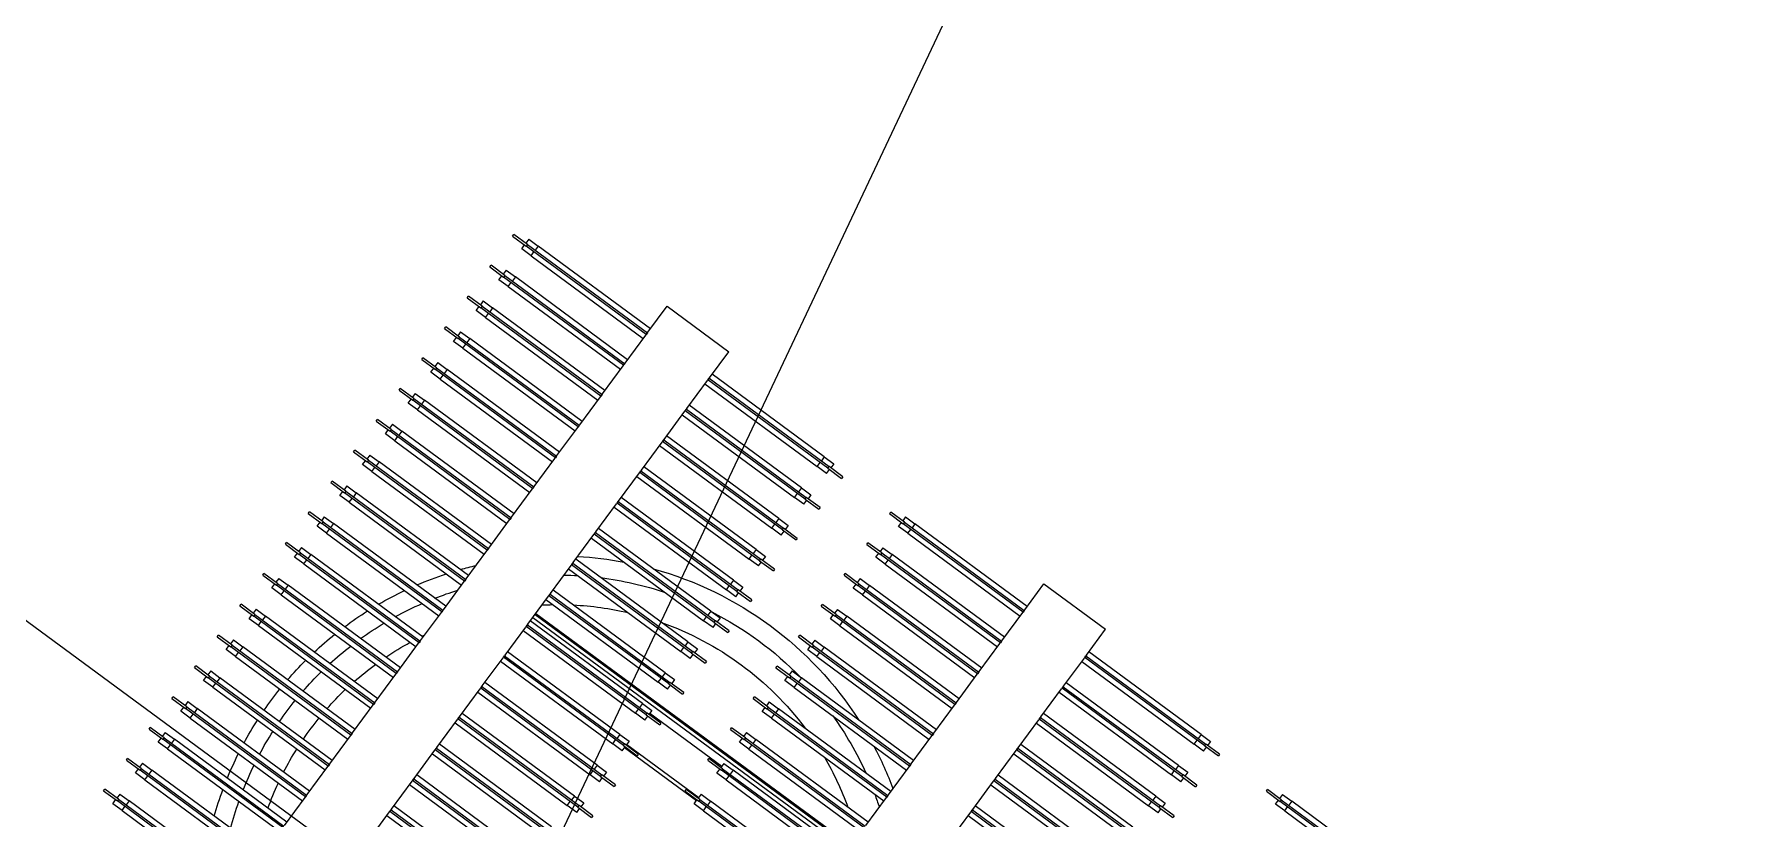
# Model space of a CAD drawing. Header units: metres. Extents: x 432095 to 435012, y 2470938 to 2473256.
# Drawn here: x 433753.643 to 433755.655, y 2471305.266 to 2471306.189 of the extents above; entities that cross this region are included whole.
import ezdxf

# ---------------------------------------------------------------- set-up
doc = ezdxf.new("R2010")
doc.units = ezdxf.units.M
doc.header["$MEASUREMENT"] = 0
doc.linetypes.add('MB D$0$HIDDEN', pattern=[0.375, 0.25, -0.125])
doc.layers.add('cong trinh tram 110kv', color=7, linetype='Continuous', lineweight=5)
doc.layers.add('MB D$0$net dut du kien lam', color=8, linetype='MB D$0$HIDDEN', lineweight=20)

# ---------------------------------------------------------------- blocks, each defined once
blk = doc.blocks.new('MB D$0$MBA 63')
at = {"layer": 'MB D$0$net dut du kien lam', "color": 0, "linetype": 'ByBlock', "ltscale": 3}
blk.add_lwpolyline([(104138.6, 27512.3), (104138.6, 33512.3), (100638.6, 33512.3), (100638.6, 27512.3)], close=True, dxfattribs=at)
blk = doc.blocks.new('MB D$0$mba 1')
at = {"layer": 'cong trinh tram 110kv'}
for p, q in [((-20036.6, 4531.4), (-20050.2, 4531.4)), ((-20050.2, 4531.4), (-20050.2, 4525.6)), ((-20036.6, 4531.4), (-19872.7, 4531.4)), ((-20036.6, 4531.4), (-20036.6, 4525.6)), ((-20067.7, 4525.6), (-20047.7, 4525.6)), ((-20067.7, 4525.6), (-20067.7, 4523.2)), ((-20047.7, 4523.2), (-20067.7, 4523.2)), ((-20050.2, 4517.4), (-20050.2, 4523.2)), ((-20050.2, 4517.4), (-20036.6, 4517.4)), ((-20047.7, 4523.2), (-20047.7, 4525.6)), ((-19872.7, 4525.6), (-20047.7, 4525.6)), ((-20047.7, 4523.2), (-19872.7, 4523.2)), ((-20036.6, 4517.4), (-20036.6, 4523.2)), ((-19872.7, 4517.4), (-20036.6, 4517.4)), ((-20067.7, 4480.6), (-20047.7, 4480.6)), ((-20067.7, 4480.6), (-20067.7, 4478.2)), ((-20047.7, 4478.2), (-20067.7, 4478.2)), ((-20036.6, 4486.4), (-20050.2, 4486.4)), ((-20050.2, 4486.4), (-20050.2, 4480.6)), ((-20050.2, 4472.4), (-20050.2, 4478.2)), ((-20050.2, 4472.4), (-20036.6, 4472.4)), ((-20047.7, 4478.2), (-20047.7, 4480.6)), ((-19872.7, 4480.6), (-20047.7, 4480.6)), ((-20047.7, 4478.2), (-19872.7, 4478.2)), ((-20036.6, 4486.4), (-19872.7, 4486.4)), ((-20036.6, 4486.4), (-20036.6, 4480.6)), ((-20036.6, 4472.4), (-20036.6, 4478.2)), ((-19872.7, 4472.4), (-20036.6, 4472.4)), ((-20067.7, 4435.6), (-20047.7, 4435.6)), ((-20067.7, 4435.6), (-20067.7, 4433.2)), ((-20047.7, 4433.2), (-20067.7, 4433.2)), ((-20036.6, 4441.4), (-20050.2, 4441.4)), ((-20050.2, 4441.4), (-20050.2, 4435.6)), ((-20050.2, 4427.4), (-20050.2, 4433.2)), ((-20050.2, 4427.4), (-20036.6, 4427.4)), ((-20047.7, 4433.2), (-20047.7, 4435.6)), ((-19872.7, 4435.6), (-20047.7, 4435.6)), ((-20047.7, 4433.2), (-19872.7, 4433.2)), ((-20036.6, 4441.4), (-19872.7, 4441.4)), ((-20036.6, 4441.4), (-20036.6, 4435.6)), ((-20036.6, 4427.4), (-20036.6, 4433.2)), ((-19872.7, 4427.4), (-20036.6, 4427.4)), ((-19872.7, 4432.4), (-19872.7, 4391.4)), ((-20067.7, 4390.6), (-20047.7, 4390.6)), ((-20067.7, 4390.6), (-20067.7, 4388.2)), ((-20047.7, 4388.2), (-20067.7, 4388.2)), ((-20036.6, 4396.4), (-20050.2, 4396.4)), ((-20050.2, 4396.4), (-20050.2, 4390.6)), ((-20050.2, 4382.4), (-20050.2, 4388.2)), ((-20047.7, 4388.2), (-20047.7, 4390.6)), ((-19872.7, 4390.6), (-20047.7, 4390.6)), ((-20047.7, 4388.2), (-19872.7, 4388.2)), ((-20036.6, 4396.4), (-19872.7, 4396.4)), ((-20036.6, 4396.4), (-20036.6, 4390.6)), ((-20036.6, 4382.4), (-20036.6, 4388.2)), ((-19872.7, 4391.4), (-19872.7, 4387.4)), ((-19872.7, 4388.2), (-19872.7, 4390.6)), ((-19872.7, 4387.4), (-19872.7, 4346.4)), ((-19782.7, 4387.4), (-19782.7, 4346.4)), ((-20050.2, 4382.4), (-20036.6, 4382.4)), ((-19872.7, 4382.4), (-20036.6, 4382.4)), ((-20036.6, 4351.4), (-20050.2, 4351.4)), ((-20050.2, 4351.4), (-20050.2, 4345.6)), ((-20036.6, 4351.4), (-19872.7, 4351.4)), ((-20036.6, 4351.4), (-20036.6, 4345.6)), ((-19872.7, 4346.4), (-19872.7, 4342.4)), ((-19782.7, 4351.4), (-19618.9, 4351.4)), ((-19782.7, 4342.4), (-19782.7, 4346.4)), ((-20067.7, 4345.6), (-20047.7, 4345.6)), ((-20067.7, 4345.6), (-20067.7, 4343.2)), ((-20047.7, 4343.2), (-20067.7, 4343.2)), ((-20050.2, 4337.4), (-20050.2, 4343.2)), ((-20050.2, 4337.4), (-20036.6, 4337.4)), ((-20047.7, 4343.2), (-20047.7, 4345.6)), ((-19872.7, 4345.6), (-20047.7, 4345.6)), ((-20047.7, 4343.2), (-19872.7, 4343.2)), ((-20036.6, 4337.4), (-20036.6, 4343.2)), ((-19872.7, 4337.4), (-20036.6, 4337.4)), ((-19872.7, 4343.2), (-19872.7, 4345.6)), ((-19872.7, 4342.4), (-19872.7, 4301.4)), ((-19607.7, 4345.6), (-19782.7, 4345.6)), ((-19782.7, 4345.6), (-19782.7, 4343.2)), ((-19782.7, 4343.2), (-19607.7, 4343.2)), ((-19782.7, 4342.4), (-19782.7, 4301.4)), ((-19618.9, 4337.4), (-19782.7, 4337.4)), ((-20036.6, 4306.4), (-20050.2, 4306.4)), ((-20050.2, 4306.4), (-20050.2, 4300.6)), ((-20036.6, 4306.4), (-19872.7, 4306.4)), ((-20036.6, 4306.4), (-20036.6, 4300.6)), ((-19782.7, 4306.4), (-19618.9, 4306.4)), ((-20067.7, 4300.6), (-20047.7, 4300.6)), ((-20067.7, 4300.6), (-20067.7, 4298.2)), ((-20047.7, 4298.2), (-20067.7, 4298.2)), ((-20050.2, 4292.4), (-20050.2, 4298.2)), ((-20050.2, 4292.4), (-20036.6, 4292.4)), ((-20047.7, 4298.2), (-20047.7, 4300.6)), ((-19872.7, 4300.6), (-20047.7, 4300.6)), ((-20047.7, 4298.2), (-19872.7, 4298.2)), ((-20036.6, 4292.4), (-20036.6, 4298.2)), ((-19872.7, 4292.4), (-20036.6, 4292.4)), ((-19872.7, 4301.4), (-19872.7, 4297.4)), ((-19872.7, 4298.2), (-19872.7, 4300.6)), ((-19872.7, 4297.4), (-19872.7, 4256.4)), ((-19782.7, 4297.4), (-19782.7, 4301.4)), ((-19607.7, 4300.6), (-19782.7, 4300.6)), ((-19782.7, 4300.6), (-19782.7, 4298.2)), ((-19782.7, 4298.2), (-19607.7, 4298.2)), ((-19782.7, 4297.4), (-19782.7, 4256.4)), ((-19618.9, 4292.4), (-19782.7, 4292.4)), ((-20067.7, 4255.6), (-20047.7, 4255.6)), ((-20067.7, 4255.6), (-20067.7, 4253.2)), ((-20047.7, 4253.2), (-20067.7, 4253.2)), ((-20036.6, 4261.4), (-20050.2, 4261.4)), ((-20050.2, 4261.4), (-20050.2, 4255.6)), ((-20050.2, 4247.4), (-20050.2, 4253.2)), ((-20050.2, 4247.4), (-20036.6, 4247.4)), ((-20047.7, 4253.2), (-20047.7, 4255.6)), ((-19872.7, 4255.6), (-20047.7, 4255.6)), ((-20047.7, 4253.2), (-19872.7, 4253.2)), ((-20036.6, 4261.4), (-19872.7, 4261.4)), ((-20036.6, 4261.4), (-20036.6, 4255.6)), ((-20036.6, 4247.4), (-20036.6, 4253.2)), ((-19872.7, 4247.4), (-20036.6, 4247.4)), ((-19872.7, 4256.4), (-19872.7, 4252.4)), ((-19872.7, 4253.2), (-19872.7, 4255.6)), ((-19872.7, 4252.4), (-19872.7, 4211.4)), ((-19782.7, 4261.4), (-19618.9, 4261.4)), ((-19782.7, 4252.4), (-19782.7, 4256.4)), ((-19607.7, 4255.6), (-19782.7, 4255.6)), ((-19782.7, 4255.6), (-19782.7, 4253.2)), ((-19782.7, 4253.2), (-19607.7, 4253.2)), ((-19782.7, 4252.4), (-19782.7, 4211.4)), ((-19618.9, 4247.4), (-19782.7, 4247.4)), ((-20067.7, 4210.6), (-20047.7, 4210.6)), ((-20067.7, 4210.6), (-20067.7, 4208.2)), ((-20047.7, 4208.2), (-20067.7, 4208.2)), ((-20036.6, 4216.4), (-20050.2, 4216.4)), ((-20050.2, 4216.4), (-20050.2, 4210.6)), ((-20050.2, 4202.4), (-20050.2, 4208.2)), ((-20047.7, 4208.2), (-20047.7, 4210.6)), ((-19872.7, 4210.6), (-20047.7, 4210.6)), ((-20047.7, 4208.2), (-19872.7, 4208.2)), ((-20036.6, 4216.4), (-19872.7, 4216.4)), ((-20036.6, 4216.4), (-20036.6, 4210.6)), ((-20036.6, 4202.4), (-20036.6, 4208.2)), ((-19872.7, 4211.4), (-19872.7, 4207.4)), ((-19872.7, 4208.2), (-19872.7, 4210.6)), ((-19872.7, 4207.4), (-19872.7, 4166.4)), ((-19782.7, 4216.4), (-19618.9, 4216.4)), ((-19782.7, 4207.4), (-19782.7, 4211.4)), ((-19607.7, 4210.6), (-19782.7, 4210.6)), ((-19782.7, 4210.6), (-19782.7, 4208.2)), ((-19782.7, 4208.2), (-19607.7, 4208.2)), ((-19782.7, 4207.4), (-19782.7, 4166.4)), ((-19605.2, 4216.4), (-19618.9, 4216.4)), ((-19618.9, 4216.4), (-19618.9, 4210.6)), ((-19618.9, 4202.4), (-19618.9, 4208.2)), ((-19607.7, 4210.6), (-19587.7, 4210.6)), ((-19607.7, 4210.6), (-19607.7, 4208.2)), ((-19587.7, 4208.2), (-19607.7, 4208.2)), ((-19605.2, 4216.4), (-19605.2, 4210.6)), ((-19605.2, 4202.4), (-19605.2, 4208.2)), ((-19587.7, 4208.2), (-19587.7, 4210.6)), ((-20050.2, 4202.4), (-20036.6, 4202.4)), ((-19872.7, 4202.4), (-20036.6, 4202.4)), ((-19618.9, 4202.4), (-19782.7, 4202.4)), ((-19618.9, 4202.4), (-19605.2, 4202.4)), ((-20067.7, 4165.6), (-20047.7, 4165.6)), ((-20067.7, 4165.6), (-20067.7, 4163.2)), ((-20036.6, 4171.4), (-20050.2, 4171.4)), ((-20050.2, 4171.4), (-20050.2, 4165.6)), ((-20047.7, 4163.2), (-20047.7, 4165.6)), ((-19872.7, 4165.6), (-20047.7, 4165.6)), ((-20036.6, 4171.4), (-19872.7, 4171.4)), ((-20036.6, 4171.4), (-20036.6, 4165.6)), ((-19872.7, 4166.4), (-19872.7, 4162.4)), ((-19872.7, 4163.2), (-19872.7, 4165.6)), ((-19782.7, 4171.4), (-19618.9, 4171.4)), ((-19782.7, 4162.4), (-19782.7, 4166.4)), ((-19607.7, 4165.6), (-19782.7, 4165.6)), ((-19782.7, 4165.6), (-19782.7, 4163.2)), ((-19605.2, 4171.4), (-19618.9, 4171.4)), ((-19618.9, 4171.4), (-19618.9, 4165.6)), ((-19607.7, 4165.6), (-19587.7, 4165.6)), ((-19607.7, 4165.6), (-19607.7, 4163.2)), ((-19605.2, 4171.4), (-19605.2, 4165.6)), ((-19587.7, 4163.2), (-19587.7, 4165.6)), ((-20047.7, 4163.2), (-20067.7, 4163.2)), ((-20050.2, 4157.4), (-20050.2, 4163.2)), ((-20050.2, 4157.4), (-20036.6, 4157.4)), ((-20047.7, 4163.2), (-19872.7, 4163.2)), ((-20036.6, 4157.4), (-20036.6, 4163.2)), ((-19872.7, 4157.4), (-20036.6, 4157.4)), ((-19872.7, 4162.4), (-19872.7, 4121.4)), ((-19782.7, 4163.2), (-19607.7, 4163.2)), ((-19782.7, 4162.4), (-19782.7, 4121.4)), ((-19618.9, 4157.4), (-19782.7, 4157.4)), ((-19618.9, 4157.4), (-19618.9, 4163.2)), ((-19618.9, 4157.4), (-19605.2, 4157.4)), ((-19587.7, 4163.2), (-19607.7, 4163.2)), ((-19605.2, 4157.4), (-19605.2, 4163.2)), ((-20036.6, 4126.4), (-20050.2, 4126.4)), ((-20050.2, 4126.4), (-20050.2, 4120.6)), ((-20036.6, 4126.4), (-19872.7, 4126.4)), ((-20036.6, 4126.4), (-20036.6, 4120.6)), ((-19782.7, 4126.4), (-19618.9, 4126.4)), ((-19605.2, 4126.4), (-19618.9, 4126.4)), ((-19618.9, 4126.4), (-19618.9, 4120.6)), ((-19605.2, 4126.4), (-19605.2, 4120.6)), ((-19486.6, 4126.4), (-19500.2, 4126.4)), ((-19500.2, 4126.4), (-19500.2, 4120.6)), ((-19486.6, 4126.4), (-19322.7, 4126.4)), ((-19486.6, 4126.4), (-19486.6, 4120.6)), ((-20067.7, 4120.6), (-20047.7, 4120.6)), ((-20067.7, 4120.6), (-20067.7, 4118.2)), ((-20047.7, 4118.2), (-20067.7, 4118.2)), ((-20050.2, 4112.4), (-20050.2, 4118.2)), ((-20050.2, 4112.4), (-20036.6, 4112.4)), ((-20047.7, 4118.2), (-20047.7, 4120.6)), ((-19872.7, 4120.6), (-20047.7, 4120.6)), ((-20047.7, 4118.2), (-19872.7, 4118.2)), ((-20036.6, 4112.4), (-20036.6, 4118.2)), ((-19872.7, 4112.4), (-20036.6, 4112.4)), ((-19872.7, 4121.4), (-19872.7, 4117.4)), ((-19872.7, 4118.2), (-19872.7, 4120.6)), ((-19872.7, 4117.4), (-19872.7, 4076.4)), ((-19782.7, 4117.4), (-19782.7, 4121.4)), ((-19607.7, 4120.6), (-19782.7, 4120.6)), ((-19782.7, 4120.6), (-19782.7, 4118.2)), ((-19782.7, 4118.2), (-19607.7, 4118.2)), ((-19782.7, 4117.4), (-19782.7, 4076.4)), ((-19618.9, 4112.4), (-19782.7, 4112.4)), ((-19618.9, 4112.4), (-19618.9, 4118.2)), ((-19618.9, 4112.4), (-19605.2, 4112.4)), ((-19607.7, 4120.6), (-19587.7, 4120.6)), ((-19607.7, 4120.6), (-19607.7, 4118.2)), ((-19587.7, 4118.2), (-19607.7, 4118.2)), ((-19605.2, 4121.4), (-19500.2, 4121.4)), ((-19605.2, 4112.4), (-19605.2, 4118.2)), ((-19605.2, 4116.9), (-19500.2, 4116.9)), ((-19587.7, 4118.2), (-19587.7, 4120.6)), ((-19517.7, 4120.6), (-19497.7, 4120.6)), ((-19517.7, 4120.6), (-19517.7, 4118.2)), ((-19497.7, 4118.2), (-19517.7, 4118.2)), ((-19500.2, 4112.4), (-19500.2, 4118.2)), ((-19500.2, 4112.4), (-19486.6, 4112.4)), ((-19497.7, 4118.2), (-19497.7, 4120.6)), ((-19322.7, 4120.6), (-19497.7, 4120.6)), ((-19497.7, 4118.2), (-19322.7, 4118.2)), ((-19486.6, 4112.4), (-19486.6, 4118.2)), ((-19322.7, 4112.4), (-19486.6, 4112.4)), ((-20067.7, 4075.6), (-20047.7, 4075.6)), ((-20067.7, 4075.6), (-20067.7, 4073.2)), ((-20047.7, 4073.2), (-20067.7, 4073.2)), ((-20036.6, 4081.4), (-20050.2, 4081.4)), ((-20050.2, 4081.4), (-20050.2, 4075.6)), ((-20050.2, 4067.4), (-20050.2, 4073.2)), ((-20050.2, 4067.4), (-20036.6, 4067.4)), ((-20047.7, 4073.2), (-20047.7, 4075.6)), ((-19872.7, 4075.6), (-20047.7, 4075.6)), ((-20047.7, 4073.2), (-19872.7, 4073.2)), ((-20036.6, 4081.4), (-19872.7, 4081.4)), ((-20036.6, 4081.4), (-20036.6, 4075.6)), ((-20036.6, 4067.4), (-20036.6, 4073.2)), ((-19872.7, 4067.4), (-20036.6, 4067.4)), ((-19872.7, 4076.4), (-19872.7, 4072.4)), ((-19872.7, 4073.2), (-19872.7, 4075.6)), ((-19872.7, 4072.4), (-19872.7, 4031.4)), ((-19782.7, 4081.4), (-19618.9, 4081.4)), ((-19782.7, 4072.4), (-19782.7, 4076.4)), ((-19607.7, 4075.6), (-19782.7, 4075.6)), ((-19782.7, 4075.6), (-19782.7, 4073.2)), ((-19782.7, 4073.2), (-19607.7, 4073.2)), ((-19782.7, 4072.4), (-19782.7, 4031.4)), ((-19618.9, 4067.4), (-19782.7, 4067.4)), ((-19605.2, 4081.4), (-19618.9, 4081.4)), ((-19618.9, 4081.4), (-19618.9, 4075.6)), ((-19618.9, 4067.4), (-19618.9, 4073.2)), ((-19618.9, 4067.4), (-19605.2, 4067.4)), ((-19607.7, 4075.6), (-19587.7, 4075.6)), ((-19607.7, 4075.6), (-19607.7, 4073.2)), ((-19587.7, 4073.2), (-19607.7, 4073.2)), ((-19605.2, 4081.4), (-19605.2, 4075.6)), ((-19605.2, 4067.4), (-19605.2, 4073.2)), ((-19605.2, 4071.4), (-19500.2, 4071.4)), ((-19587.7, 4073.2), (-19587.7, 4075.6)), ((-19517.7, 4075.6), (-19497.7, 4075.6)), ((-19517.7, 4075.6), (-19517.7, 4073.2)), ((-19497.7, 4073.2), (-19517.7, 4073.2)), ((-19486.6, 4081.4), (-19500.2, 4081.4)), ((-19500.2, 4081.4), (-19500.2, 4075.6)), ((-19500.2, 4067.4), (-19500.2, 4073.2)), ((-19500.2, 4067.4), (-19486.6, 4067.4)), ((-19497.7, 4073.2), (-19497.7, 4075.6)), ((-19322.7, 4075.6), (-19497.7, 4075.6)), ((-19497.7, 4073.2), (-19322.7, 4073.2)), ((-19486.6, 4081.4), (-19322.7, 4081.4)), ((-19486.6, 4081.4), (-19486.6, 4075.6)), ((-19486.6, 4067.4), (-19486.6, 4073.2)), ((-19322.7, 4067.4), (-19486.6, 4067.4)), ((-19782.7, 4062.4), (-19322.7, 4062.4)), ((-19782.7, 4057.9), (-19322.7, 4057.9)), ((-19782.7, 4056.4), (-19322.7, 4056.4)), ((-20067.7, 4030.6), (-20047.7, 4030.6)), ((-20067.7, 4030.6), (-20067.7, 4028.2)), ((-20047.7, 4028.2), (-20067.7, 4028.2)), ((-20036.6, 4036.4), (-20050.2, 4036.4)), ((-20050.2, 4036.4), (-20050.2, 4030.6)), ((-20050.2, 4022.4), (-20050.2, 4028.2)), ((-20047.7, 4028.2), (-20047.7, 4030.6)), ((-19872.7, 4030.6), (-20047.7, 4030.6)), ((-20047.7, 4028.2), (-19872.7, 4028.2)), ((-20036.6, 4036.4), (-19872.7, 4036.4)), ((-20036.6, 4036.4), (-20036.6, 4030.6)), ((-20036.6, 4022.4), (-20036.6, 4028.2)), ((-19872.7, 4031.4), (-19872.7, 4027.4)), ((-19872.7, 4028.2), (-19872.7, 4030.6)), ((-19872.7, 4027.4), (-19872.7, 3986.4)), ((-19782.7, 4036.4), (-19618.9, 4036.4)), ((-19782.7, 4027.4), (-19782.7, 4031.4)), ((-19607.7, 4030.6), (-19782.7, 4030.6)), ((-19782.7, 4030.6), (-19782.7, 4028.2)), ((-19782.7, 4028.2), (-19607.7, 4028.2)), ((-19782.7, 4027.4), (-19782.7, 3986.4)), ((-19605.2, 4036.4), (-19618.9, 4036.4)), ((-19618.9, 4036.4), (-19618.9, 4030.6)), ((-19618.9, 4022.4), (-19618.9, 4028.2)), ((-19607.7, 4030.6), (-19587.7, 4030.6)), ((-19607.7, 4030.6), (-19607.7, 4028.2)), ((-19587.7, 4028.2), (-19607.7, 4028.2)), ((-19605.2, 4036.4), (-19605.2, 4030.6)), ((-19605.2, 4022.4), (-19605.2, 4028.2)), ((-19587.7, 4028.2), (-19587.7, 4030.6)), ((-19517.7, 4030.6), (-19497.7, 4030.6)), ((-19517.7, 4030.6), (-19517.7, 4028.2)), ((-19497.7, 4028.2), (-19517.7, 4028.2)), ((-19486.6, 4036.4), (-19500.2, 4036.4)), ((-19500.2, 4036.4), (-19500.2, 4030.6)), ((-19500.2, 4022.4), (-19500.2, 4028.2)), ((-19497.7, 4028.2), (-19497.7, 4030.6)), ((-19322.7, 4030.6), (-19497.7, 4030.6)), ((-19497.7, 4028.2), (-19322.7, 4028.2)), ((-19486.6, 4036.4), (-19322.7, 4036.4)), ((-19486.6, 4036.4), (-19486.6, 4030.6)), ((-19486.6, 4022.4), (-19486.6, 4028.2)), ((-19322.7, 4027.4), (-19322.7, 3986.4)), ((-20050.2, 4022.4), (-20036.6, 4022.4)), ((-19872.7, 4022.4), (-20036.6, 4022.4)), ((-19618.9, 4022.4), (-19782.7, 4022.4)), ((-19618.9, 4022.4), (-19605.2, 4022.4)), ((-19500.2, 4022.4), (-19486.6, 4022.4)), ((-19322.7, 4022.4), (-19486.6, 4022.4)), ((-20067.7, 3985.6), (-20047.7, 3985.6)), ((-20067.7, 3985.6), (-20067.7, 3983.2)), ((-20036.6, 3991.4), (-20050.2, 3991.4)), ((-20050.2, 3991.4), (-20050.2, 3985.6)), ((-20047.7, 3983.2), (-20047.7, 3985.6)), ((-19872.7, 3985.6), (-20047.7, 3985.6)), ((-20036.6, 3991.4), (-19872.7, 3991.4)), ((-20036.6, 3991.4), (-20036.6, 3985.6)), ((-19872.7, 3986.4), (-19872.7, 3982.4)), ((-19872.7, 3983.2), (-19872.7, 3985.6)), ((-19782.7, 3991.4), (-19618.9, 3991.4)), ((-19782.7, 3982.4), (-19782.7, 3986.4)), ((-19607.7, 3985.6), (-19782.7, 3985.6)), ((-19782.7, 3985.6), (-19782.7, 3983.2)), ((-19605.2, 3991.4), (-19618.9, 3991.4)), ((-19618.9, 3991.4), (-19618.9, 3985.6)), ((-19607.7, 3985.6), (-19587.7, 3985.6)), ((-19607.7, 3985.6), (-19607.7, 3983.2)), ((-19605.2, 3991.4), (-19605.2, 3985.6)), ((-19587.7, 3983.2), (-19587.7, 3985.6)), ((-19517.7, 3985.6), (-19497.7, 3985.6)), ((-19517.7, 3985.6), (-19517.7, 3983.2)), ((-19486.6, 3991.4), (-19500.2, 3991.4)), ((-19500.2, 3991.4), (-19500.2, 3985.6)), ((-19497.7, 3983.2), (-19497.7, 3985.6)), ((-19322.7, 3985.6), (-19497.7, 3985.6)), ((-19486.6, 3991.4), (-19322.7, 3991.4)), ((-19486.6, 3991.4), (-19486.6, 3985.6)), ((-19322.7, 3986.4), (-19322.7, 3982.4)), ((-19322.7, 3983.2), (-19322.7, 3985.6)), ((-20047.7, 3983.2), (-20067.7, 3983.2)), ((-20050.2, 3977.4), (-20050.2, 3983.2)), ((-20050.2, 3977.4), (-20036.6, 3977.4)), ((-20047.7, 3983.2), (-19872.7, 3983.2)), ((-20036.6, 3977.4), (-20036.6, 3983.2)), ((-19872.7, 3977.4), (-20036.6, 3977.4)), ((-19872.7, 3982.4), (-19872.7, 3941.4)), ((-19782.7, 3983.2), (-19607.7, 3983.2)), ((-19782.7, 3982.4), (-19782.7, 3941.4)), ((-19618.9, 3977.4), (-19782.7, 3977.4)), ((-19618.9, 3977.4), (-19618.9, 3983.2)), ((-19618.9, 3977.4), (-19605.2, 3977.4)), ((-19587.7, 3983.2), (-19607.7, 3983.2)), ((-19605.2, 3977.4), (-19605.2, 3983.2)), ((-19497.7, 3983.2), (-19517.7, 3983.2)), ((-19500.2, 3977.4), (-19500.2, 3983.2)), ((-19500.2, 3977.4), (-19486.6, 3977.4)), ((-19497.7, 3983.2), (-19322.7, 3983.2)), ((-19486.6, 3977.4), (-19486.6, 3983.2)), ((-19322.7, 3977.4), (-19486.6, 3977.4)), ((-19322.7, 3982.4), (-19322.7, 3941.4)), ((-19232.7, 3982.4), (-19232.7, 3941.4)), ((-20036.6, 3946.4), (-20050.2, 3946.4)), ((-20050.2, 3946.4), (-20050.2, 3940.6)), ((-20036.6, 3946.4), (-19872.7, 3946.4)), ((-20036.6, 3946.4), (-20036.6, 3940.6)), ((-19782.7, 3946.4), (-19618.9, 3946.4)), ((-19605.2, 3946.4), (-19618.9, 3946.4)), ((-19618.9, 3946.4), (-19618.9, 3940.6)), ((-19605.2, 3946.4), (-19605.2, 3940.6)), ((-19486.6, 3946.4), (-19500.2, 3946.4)), ((-19500.2, 3946.4), (-19500.2, 3940.6)), ((-19486.6, 3946.4), (-19322.7, 3946.4)), ((-19486.6, 3946.4), (-19486.6, 3940.6)), ((-19232.7, 3946.4), (-19068.9, 3946.4)), ((-20067.7, 3940.6), (-20047.7, 3940.6)), ((-20067.7, 3940.6), (-20067.7, 3938.2)), ((-20047.7, 3938.2), (-20067.7, 3938.2)), ((-20050.2, 3932.4), (-20050.2, 3938.2)), ((-20050.2, 3932.4), (-20036.6, 3932.4)), ((-20047.7, 3938.2), (-20047.7, 3940.6)), ((-19872.7, 3940.6), (-20047.7, 3940.6)), ((-20047.7, 3938.2), (-19872.7, 3938.2)), ((-20036.6, 3932.4), (-20036.6, 3938.2)), ((-19872.7, 3932.4), (-20036.6, 3932.4)), ((-19872.7, 3941.4), (-19872.7, 3937.4)), ((-19872.7, 3938.2), (-19872.7, 3940.6)), ((-19872.7, 3937.4), (-19872.7, 3896.4)), ((-19782.7, 3937.4), (-19782.7, 3941.4)), ((-19607.7, 3940.6), (-19782.7, 3940.6)), ((-19782.7, 3940.6), (-19782.7, 3938.2)), ((-19782.7, 3938.2), (-19607.7, 3938.2)), ((-19782.7, 3937.4), (-19782.7, 3896.4)), ((-19618.9, 3932.4), (-19782.7, 3932.4)), ((-19618.9, 3932.4), (-19618.9, 3938.2)), ((-19618.9, 3932.4), (-19605.2, 3932.4)), ((-19607.7, 3940.6), (-19587.7, 3940.6)), ((-19607.7, 3940.6), (-19607.7, 3938.2)), ((-19587.7, 3938.2), (-19607.7, 3938.2)), ((-19605.2, 3932.4), (-19605.2, 3938.2)), ((-19587.7, 3938.2), (-19587.7, 3940.6)), ((-19517.7, 3940.6), (-19497.7, 3940.6)), ((-19517.7, 3940.6), (-19517.7, 3938.2)), ((-19497.7, 3938.2), (-19517.7, 3938.2)), ((-19500.2, 3932.4), (-19500.2, 3938.2)), ((-19500.2, 3932.4), (-19486.6, 3932.4)), ((-19497.7, 3938.2), (-19497.7, 3940.6)), ((-19322.7, 3940.6), (-19497.7, 3940.6)), ((-19497.7, 3938.2), (-19322.7, 3938.2)), ((-19486.6, 3932.4), (-19486.6, 3938.2)), ((-19322.7, 3932.4), (-19486.6, 3932.4)), ((-19322.7, 3941.4), (-19322.7, 3937.4)), ((-19322.7, 3938.2), (-19322.7, 3940.6)), ((-19322.7, 3937.4), (-19322.7, 3896.4)), ((-19232.7, 3937.4), (-19232.7, 3941.4)), ((-19057.7, 3940.6), (-19232.7, 3940.6)), ((-19232.7, 3940.6), (-19232.7, 3938.2)), ((-19232.7, 3938.2), (-19057.7, 3938.2)), ((-19232.7, 3937.4), (-19232.7, 3896.4)), ((-19068.9, 3932.4), (-19232.7, 3932.4)), ((-20067.7, 3895.6), (-20047.7, 3895.6)), ((-20067.7, 3895.6), (-20067.7, 3893.2)), ((-20047.7, 3893.2), (-20067.7, 3893.2)), ((-20036.6, 3901.4), (-20050.2, 3901.4)), ((-20050.2, 3901.4), (-20050.2, 3895.6)), ((-20050.2, 3887.4), (-20050.2, 3893.2)), ((-20050.2, 3887.4), (-20036.6, 3887.4)), ((-20047.7, 3893.2), (-20047.7, 3895.6)), ((-19872.7, 3895.6), (-20047.7, 3895.6)), ((-20047.7, 3893.2), (-19872.7, 3893.2)), ((-20036.6, 3901.4), (-19872.7, 3901.4)), ((-20036.6, 3901.4), (-20036.6, 3895.6)), ((-20036.6, 3887.4), (-20036.6, 3893.2)), ((-19872.7, 3887.4), (-20036.6, 3887.4)), ((-19872.7, 3896.4), (-19872.7, 3892.4)), ((-19872.7, 3893.2), (-19872.7, 3895.6)), ((-19872.7, 3892.4), (-19872.7, 3851.4)), ((-19782.7, 3901.4), (-19618.9, 3901.4)), ((-19782.7, 3892.4), (-19782.7, 3896.4)), ((-19607.7, 3895.6), (-19782.7, 3895.6)), ((-19782.7, 3895.6), (-19782.7, 3893.2)), ((-19782.7, 3893.2), (-19607.7, 3893.2)), ((-19782.7, 3892.4), (-19782.7, 3851.4)), ((-19618.9, 3887.4), (-19782.7, 3887.4)), ((-19605.2, 3901.4), (-19618.9, 3901.4)), ((-19618.9, 3901.4), (-19618.9, 3895.6)), ((-19618.9, 3887.4), (-19618.9, 3893.2)), ((-19618.9, 3887.4), (-19605.2, 3887.4)), ((-19607.7, 3895.6), (-19587.7, 3895.6)), ((-19607.7, 3895.6), (-19607.7, 3893.2)), ((-19587.7, 3893.2), (-19607.7, 3893.2)), ((-19605.2, 3901.4), (-19605.2, 3895.6)), ((-19605.2, 3887.4), (-19605.2, 3893.2)), ((-19587.7, 3893.2), (-19587.7, 3895.6)), ((-19517.7, 3895.6), (-19497.7, 3895.6)), ((-19517.7, 3895.6), (-19517.7, 3893.2)), ((-19497.7, 3893.2), (-19517.7, 3893.2)), ((-19486.6, 3901.4), (-19500.2, 3901.4)), ((-19500.2, 3901.4), (-19500.2, 3895.6)), ((-19500.2, 3887.4), (-19500.2, 3893.2)), ((-19500.2, 3887.4), (-19486.6, 3887.4)), ((-19497.7, 3893.2), (-19497.7, 3895.6)), ((-19322.7, 3895.6), (-19497.7, 3895.6)), ((-19497.7, 3893.2), (-19322.7, 3893.2)), ((-19486.6, 3901.4), (-19322.7, 3901.4)), ((-19486.6, 3901.4), (-19486.6, 3895.6)), ((-19486.6, 3887.4), (-19486.6, 3893.2)), ((-19322.7, 3887.4), (-19486.6, 3887.4)), ((-19322.7, 3896.4), (-19322.7, 3892.4)), ((-19322.7, 3893.2), (-19322.7, 3895.6)), ((-19322.7, 3892.4), (-19322.7, 3851.4)), ((-19232.7, 3901.4), (-19068.9, 3901.4)), ((-19232.7, 3892.4), (-19232.7, 3896.4)), ((-19057.7, 3895.6), (-19232.7, 3895.6)), ((-19232.7, 3895.6), (-19232.7, 3893.2)), ((-19232.7, 3893.2), (-19057.7, 3893.2)), ((-19232.7, 3892.4), (-19232.7, 3851.4)), ((-19068.9, 3887.4), (-19232.7, 3887.4)), ((-20067.7, 3850.6), (-20047.7, 3850.6)), ((-20067.7, 3850.6), (-20067.7, 3848.2)), ((-20047.7, 3848.2), (-20067.7, 3848.2)), ((-20036.6, 3856.4), (-20050.2, 3856.4)), ((-20050.2, 3856.4), (-20050.2, 3850.6)), ((-20050.2, 3842.4), (-20050.2, 3848.2)), ((-20047.7, 3848.2), (-20047.7, 3850.6)), ((-19872.7, 3850.6), (-20047.7, 3850.6)), ((-20047.7, 3848.2), (-19872.7, 3848.2)), ((-20036.6, 3856.4), (-19872.7, 3856.4)), ((-20036.6, 3856.4), (-20036.6, 3850.6)), ((-20036.6, 3842.4), (-20036.6, 3848.2)), ((-19872.7, 3851.4), (-19872.7, 3847.4)), ((-19872.7, 3848.2), (-19872.7, 3850.6)), ((-19872.7, 3847.4), (-19872.7, 3806.4)), ((-19782.7, 3856.4), (-19618.9, 3856.4)), ((-19782.7, 3847.4), (-19782.7, 3851.4)), ((-19607.7, 3850.6), (-19782.7, 3850.6)), ((-19782.7, 3850.6), (-19782.7, 3848.2)), ((-19782.7, 3848.2), (-19607.7, 3848.2)), ((-19782.7, 3847.4), (-19782.7, 3806.4)), ((-19605.2, 3856.4), (-19618.9, 3856.4)), ((-19618.9, 3856.4), (-19618.9, 3850.6)), ((-19618.9, 3842.4), (-19618.9, 3848.2)), ((-19607.7, 3850.6), (-19587.7, 3850.6)), ((-19607.7, 3850.6), (-19607.7, 3848.2)), ((-19587.7, 3848.2), (-19607.7, 3848.2)), ((-19605.2, 3856.4), (-19605.2, 3850.6)), ((-19605.2, 3842.4), (-19605.2, 3848.2)), ((-19587.7, 3848.2), (-19587.7, 3850.6)), ((-19517.7, 3850.6), (-19497.7, 3850.6)), ((-19517.7, 3850.6), (-19517.7, 3848.2)), ((-19497.7, 3848.2), (-19517.7, 3848.2)), ((-19486.6, 3856.4), (-19500.2, 3856.4)), ((-19500.2, 3856.4), (-19500.2, 3850.6)), ((-19500.2, 3842.4), (-19500.2, 3848.2)), ((-19497.7, 3848.2), (-19497.7, 3850.6)), ((-19322.7, 3850.6), (-19497.7, 3850.6)), ((-19497.7, 3848.2), (-19322.7, 3848.2)), ((-19486.6, 3856.4), (-19322.7, 3856.4)), ((-19486.6, 3856.4), (-19486.6, 3850.6)), ((-19486.6, 3842.4), (-19486.6, 3848.2)), ((-19322.7, 3851.4), (-19322.7, 3847.4)), ((-19322.7, 3848.2), (-19322.7, 3850.6)), ((-19322.7, 3847.4), (-19322.7, 3806.4)), ((-19232.7, 3856.4), (-19068.9, 3856.4)), ((-19232.7, 3847.4), (-19232.7, 3851.4)), ((-19057.7, 3850.6), (-19232.7, 3850.6)), ((-19232.7, 3850.6), (-19232.7, 3848.2)), ((-19232.7, 3848.2), (-19057.7, 3848.2)), ((-19232.7, 3847.4), (-19232.7, 3806.4)), ((-20050.2, 3842.4), (-20036.6, 3842.4)), ((-19872.7, 3842.4), (-20036.6, 3842.4)), ((-19618.9, 3842.4), (-19782.7, 3842.4)), ((-19618.9, 3842.4), (-19605.2, 3842.4)), ((-19500.2, 3842.4), (-19486.6, 3842.4)), ((-19322.7, 3842.4), (-19486.6, 3842.4)), ((-19068.9, 3842.4), (-19232.7, 3842.4)), ((-20067.7, 3805.6), (-20047.7, 3805.6)), ((-20067.7, 3805.6), (-20067.7, 3803.2)), ((-20047.7, 3803.2), (-20067.7, 3803.2)), ((-20036.6, 3811.4), (-20050.2, 3811.4)), ((-20050.2, 3811.4), (-20050.2, 3805.6)), ((-20050.2, 3797.4), (-20050.2, 3803.2)), ((-20047.7, 3803.2), (-20047.7, 3805.6)), ((-19872.7, 3805.6), (-20047.7, 3805.6)), ((-20047.7, 3803.2), (-19872.7, 3803.2)), ((-20036.6, 3811.4), (-19872.7, 3811.4)), ((-20036.6, 3811.4), (-20036.6, 3805.6)), ((-20036.6, 3797.4), (-20036.6, 3803.2)), ((-19872.7, 3806.4), (-19872.7, 3802.4)), ((-19872.7, 3803.2), (-19872.7, 3805.6)), ((-19782.7, 3811.4), (-19618.9, 3811.4)), ((-19782.7, 3802.4), (-19782.7, 3806.4)), ((-19607.7, 3805.6), (-19782.7, 3805.6)), ((-19782.7, 3805.6), (-19782.7, 3803.2)), ((-19782.7, 3803.2), (-19607.7, 3803.2)), ((-19605.2, 3811.4), (-19618.9, 3811.4)), ((-19618.9, 3811.4), (-19618.9, 3805.6)), ((-19618.9, 3797.4), (-19618.9, 3803.2)), ((-19607.7, 3805.6), (-19587.7, 3805.6)), ((-19607.7, 3805.6), (-19607.7, 3803.2)), ((-19587.7, 3803.2), (-19607.7, 3803.2)), ((-19605.2, 3811.4), (-19605.2, 3805.6)), ((-19605.2, 3797.4), (-19605.2, 3803.2)), ((-19587.7, 3803.2), (-19587.7, 3805.6)), ((-19517.7, 3805.6), (-19497.7, 3805.6)), ((-19517.7, 3805.6), (-19517.7, 3803.2)), ((-19497.7, 3803.2), (-19517.7, 3803.2)), ((-19486.6, 3811.4), (-19500.2, 3811.4)), ((-19500.2, 3811.4), (-19500.2, 3805.6)), ((-19500.2, 3797.4), (-19500.2, 3803.2)), ((-19497.7, 3803.2), (-19497.7, 3805.6)), ((-19322.7, 3805.6), (-19497.7, 3805.6)), ((-19497.7, 3803.2), (-19322.7, 3803.2)), ((-19486.6, 3811.4), (-19322.7, 3811.4)), ((-19486.6, 3811.4), (-19486.6, 3805.6)), ((-19486.6, 3797.4), (-19486.6, 3803.2)), ((-19322.7, 3806.4), (-19322.7, 3802.4)), ((-19322.7, 3803.2), (-19322.7, 3805.6)), ((-19232.7, 3811.4), (-19068.9, 3811.4)), ((-19232.7, 3802.4), (-19232.7, 3806.4)), ((-19057.7, 3805.6), (-19232.7, 3805.6)), ((-19232.7, 3805.6), (-19232.7, 3803.2)), ((-19232.7, 3803.2), (-19057.7, 3803.2)), ((-19055.2, 3811.4), (-19068.9, 3811.4)), ((-19068.9, 3811.4), (-19068.9, 3805.6)), ((-19068.9, 3797.4), (-19068.9, 3803.2)), ((-19057.7, 3805.6), (-19037.7, 3805.6)), ((-19057.7, 3805.6), (-19057.7, 3803.2)), ((-19037.7, 3803.2), (-19057.7, 3803.2)), ((-19055.2, 3811.4), (-19055.2, 3805.6)), ((-19055.2, 3797.4), (-19055.2, 3803.2)), ((-19037.7, 3803.2), (-19037.7, 3805.6)), ((-20050.2, 3797.4), (-20036.6, 3797.4)), ((-19872.7, 3797.4), (-20036.6, 3797.4)), ((-19872.7, 3802.4), (-19872.7, 3761.4)), ((-19782.7, 3802.4), (-19782.7, 3761.4)), ((-19618.9, 3797.4), (-19782.7, 3797.4)), ((-19618.9, 3797.4), (-19605.2, 3797.4)), ((-19500.2, 3797.4), (-19486.6, 3797.4)), ((-19322.7, 3797.4), (-19486.6, 3797.4)), ((-19322.7, 3802.4), (-19322.7, 3761.4)), ((-19232.7, 3802.4), (-19232.7, 3761.4)), ((-19068.9, 3797.4), (-19232.7, 3797.4)), ((-19068.9, 3797.4), (-19055.2, 3797.4)), ((-20036.6, 3766.4), (-20050.2, 3766.4)), ((-20050.2, 3766.4), (-20050.2, 3760.6)), ((-20036.6, 3766.4), (-19872.7, 3766.4)), ((-20036.6, 3766.4), (-20036.6, 3760.6)), ((-19782.7, 3766.4), (-19618.9, 3766.4)), ((-19605.2, 3766.4), (-19618.9, 3766.4)), ((-19618.9, 3766.4), (-19618.9, 3760.6)), ((-19605.2, 3766.4), (-19605.2, 3760.6)), ((-19486.6, 3766.4), (-19500.2, 3766.4)), ((-19500.2, 3766.4), (-19500.2, 3760.6)), ((-19486.6, 3766.4), (-19322.7, 3766.4)), ((-19486.6, 3766.4), (-19486.6, 3760.6)), ((-19232.7, 3766.4), (-19068.9, 3766.4)), ((-19055.2, 3766.4), (-19068.9, 3766.4)), ((-19068.9, 3766.4), (-19068.9, 3760.6)), ((-19055.2, 3766.4), (-19055.2, 3760.6)), ((-20067.7, 3760.6), (-20047.7, 3760.6)), ((-20067.7, 3760.6), (-20067.7, 3758.2)), ((-20047.7, 3758.2), (-20067.7, 3758.2)), ((-20050.2, 3752.4), (-20050.2, 3758.2)), ((-20050.2, 3752.4), (-20036.6, 3752.4)), ((-20047.7, 3758.2), (-20047.7, 3760.6)), ((-19872.7, 3760.6), (-20047.7, 3760.6)), ((-20047.7, 3758.2), (-19872.7, 3758.2)), ((-20036.6, 3752.4), (-20036.6, 3758.2)), ((-19872.7, 3752.4), (-20036.6, 3752.4)), ((-19872.7, 3761.4), (-19872.7, 3757.4)), ((-19872.7, 3758.2), (-19872.7, 3760.6)), ((-19872.7, 3757.4), (-19872.7, 3716.4)), ((-19782.7, 3757.4), (-19782.7, 3761.4)), ((-19607.7, 3760.6), (-19782.7, 3760.6)), ((-19782.7, 3760.6), (-19782.7, 3758.2)), ((-19782.7, 3758.2), (-19607.7, 3758.2)), ((-19782.7, 3757.4), (-19782.7, 3716.4)), ((-19618.9, 3752.4), (-19782.7, 3752.4)), ((-19618.9, 3752.4), (-19618.9, 3758.2)), ((-19618.9, 3752.4), (-19605.2, 3752.4)), ((-19607.7, 3760.6), (-19587.7, 3760.6)), ((-19607.7, 3760.6), (-19607.7, 3758.2)), ((-19587.7, 3758.2), (-19607.7, 3758.2)), ((-19605.2, 3752.4), (-19605.2, 3758.2)), ((-19587.7, 3758.2), (-19587.7, 3760.6)), ((-19517.7, 3760.6), (-19497.7, 3760.6)), ((-19517.7, 3760.6), (-19517.7, 3758.2)), ((-19497.7, 3758.2), (-19517.7, 3758.2)), ((-19500.2, 3752.4), (-19500.2, 3758.2)), ((-19500.2, 3752.4), (-19486.6, 3752.4)), ((-19497.7, 3758.2), (-19497.7, 3760.6)), ((-19322.7, 3760.6), (-19497.7, 3760.6)), ((-19497.7, 3758.2), (-19322.7, 3758.2)), ((-19486.6, 3752.4), (-19486.6, 3758.2)), ((-19322.7, 3752.4), (-19486.6, 3752.4)), ((-19322.7, 3761.4), (-19322.7, 3757.4)), ((-19322.7, 3758.2), (-19322.7, 3760.6)), ((-19322.7, 3757.4), (-19322.7, 3716.4)), ((-19232.7, 3757.4), (-19232.7, 3761.4)), ((-19057.7, 3760.6), (-19232.7, 3760.6)), ((-19232.7, 3760.6), (-19232.7, 3758.2)), ((-19232.7, 3758.2), (-19057.7, 3758.2)), ((-19232.7, 3757.4), (-19232.7, 3716.4)), ((-19068.9, 3752.4), (-19232.7, 3752.4)), ((-19068.9, 3752.4), (-19068.9, 3758.2)), ((-19068.9, 3752.4), (-19055.2, 3752.4)), ((-19057.7, 3760.6), (-19037.7, 3760.6)), ((-19057.7, 3760.6), (-19057.7, 3758.2)), ((-19037.7, 3758.2), (-19057.7, 3758.2)), ((-19055.2, 3752.4), (-19055.2, 3758.2)), ((-19037.7, 3758.2), (-19037.7, 3760.6)), ((-20067.7, 3715.6), (-20047.7, 3715.6)), ((-20067.7, 3715.6), (-20067.7, 3713.2)), ((-20047.7, 3713.2), (-20067.7, 3713.2)), ((-20036.6, 3721.4), (-20050.2, 3721.4)), ((-20050.2, 3721.4), (-20050.2, 3715.6)), ((-20050.2, 3707.4), (-20050.2, 3713.2)), ((-20050.2, 3707.4), (-20036.6, 3707.4)), ((-20047.7, 3713.2), (-20047.7, 3715.6)), ((-19872.7, 3715.6), (-20047.7, 3715.6)), ((-20047.7, 3713.2), (-19872.7, 3713.2)), ((-20036.6, 3721.4), (-19872.7, 3721.4)), ((-20036.6, 3721.4), (-20036.6, 3715.6)), ((-20036.6, 3707.4), (-20036.6, 3713.2)), ((-19872.7, 3707.4), (-20036.6, 3707.4)), ((-19872.7, 3716.4), (-19872.7, 3712.4)), ((-19872.7, 3713.2), (-19872.7, 3715.6)), ((-19872.7, 3712.4), (-19872.7, 3674.4)), ((-19782.7, 3721.4), (-19618.9, 3721.4)), ((-19782.7, 3712.4), (-19782.7, 3716.4)), ((-19607.7, 3715.6), (-19782.7, 3715.6)), ((-19782.7, 3715.6), (-19782.7, 3713.2)), ((-19782.7, 3713.2), (-19607.7, 3713.2)), ((-19782.7, 3712.4), (-19782.7, 3674.4)), ((-19618.9, 3707.4), (-19782.7, 3707.4)), ((-19605.2, 3721.4), (-19618.9, 3721.4)), ((-19618.9, 3721.4), (-19618.9, 3715.6)), ((-19618.9, 3707.4), (-19618.9, 3713.2)), ((-19618.9, 3707.4), (-19605.2, 3707.4)), ((-19607.7, 3715.6), (-19587.7, 3715.6)), ((-19607.7, 3715.6), (-19607.7, 3713.2)), ((-19587.7, 3713.2), (-19607.7, 3713.2)), ((-19605.2, 3721.4), (-19605.2, 3715.6)), ((-19605.2, 3707.4), (-19605.2, 3713.2)), ((-19587.7, 3713.2), (-19587.7, 3715.6)), ((-19517.7, 3715.6), (-19497.7, 3715.6)), ((-19517.7, 3715.6), (-19517.7, 3713.2)), ((-19497.7, 3713.2), (-19517.7, 3713.2)), ((-19486.6, 3721.4), (-19500.2, 3721.4)), ((-19500.2, 3721.4), (-19500.2, 3715.6)), ((-19500.2, 3707.4), (-19500.2, 3713.2)), ((-19500.2, 3707.4), (-19486.6, 3707.4)), ((-19497.7, 3713.2), (-19497.7, 3715.6)), ((-19322.7, 3715.6), (-19497.7, 3715.6)), ((-19497.7, 3713.2), (-19322.7, 3713.2)), ((-19486.6, 3721.4), (-19322.7, 3721.4)), ((-19486.6, 3721.4), (-19486.6, 3715.6)), ((-19486.6, 3707.4), (-19486.6, 3713.2)), ((-19322.7, 3707.4), (-19486.6, 3707.4)), ((-19322.7, 3716.4), (-19322.7, 3712.4)), ((-19322.7, 3713.2), (-19322.7, 3715.6)), ((-19322.7, 3712.4), (-19322.7, 3674.4)), ((-19232.7, 3721.4), (-19068.9, 3721.4)), ((-19232.7, 3712.4), (-19232.7, 3716.4)), ((-19057.7, 3715.6), (-19232.7, 3715.6)), ((-19232.7, 3715.6), (-19232.7, 3713.2)), ((-19232.7, 3713.2), (-19057.7, 3713.2)), ((-19232.7, 3712.4), (-19232.7, 3674.4)), ((-19068.9, 3707.4), (-19232.7, 3707.4)), ((-19055.2, 3721.4), (-19068.9, 3721.4)), ((-19068.9, 3721.4), (-19068.9, 3715.6)), ((-19068.9, 3707.4), (-19068.9, 3713.2)), ((-19068.9, 3707.4), (-19055.2, 3707.4)), ((-19057.7, 3715.6), (-19037.7, 3715.6)), ((-19057.7, 3715.6), (-19057.7, 3713.2)), ((-19037.7, 3713.2), (-19057.7, 3713.2)), ((-19055.2, 3721.4), (-19055.2, 3715.6)), ((-19055.2, 3707.4), (-19055.2, 3713.2)), ((-19037.7, 3713.2), (-19037.7, 3715.6)), ((-18967.7, 3715.6), (-18947.7, 3715.6)), ((-18967.7, 3715.6), (-18967.7, 3713.2)), ((-18947.7, 3713.2), (-18967.7, 3713.2)), ((-18936.6, 3721.4), (-18950.2, 3721.4)), ((-18950.2, 3721.4), (-18950.2, 3715.6)), ((-18950.2, 3707.4), (-18950.2, 3713.2)), ((-18950.2, 3707.4), (-18936.6, 3707.4)), ((-18947.7, 3713.2), (-18947.7, 3715.6)), ((-18772.7, 3715.6), (-18947.7, 3715.6)), ((-18947.7, 3713.2), (-18772.7, 3713.2)), ((-18936.6, 3721.4), (-18772.7, 3721.4)), ((-18936.6, 3721.4), (-18936.6, 3715.6)), ((-18936.6, 3707.4), (-18936.6, 3713.2)), ((-18772.7, 3707.4), (-18936.6, 3707.4)), ((-19872.7, 3674.4), (-19782.7, 3674.4)), ((-19322.7, 3674.4), (-19232.7, 3674.4))]:
    blk.add_line(p, q, dxfattribs=at)
for radius, start, end in [(419.7, 159.3515, 163.8131), (397.3, 158.1293, 162.8732), (419.7, 165.7937, 170.122), (397.3, 164.9745, 169.559), (362.5, 163.4927, 168.5437), (419.7, 172.0566, 176.3115), (397.3, 171.6057, 176.1033), (362.5, 170.7931, 175.7285), (419.7, 178.225, 182.4581), (397.3, 178.1249, 182.5967), (362.5, 177.9448, 182.8462), (419.7, 184.3728, 188.6332), (397.3, 184.6198, 189.1239), (362.5, 185.0644, 190.0084), (419.7, 190.5716, 194.9115), (397.3, 191.1751, 195.7734), (362.5, 192.2638, 197.3334), (419.7, 196.899, 201.3797), (397.3, 197.8828, 202.6498), (362.5, 199.6669, 204.9653), (419.7, 203.4472, 208.1491), (397.3, 204.8558, 209.8917), (362.5, 207.4316, 208.0231), (419.7, 210.3396, 215.3793), (397.3, 212.249, 216.3478), (419.7, 217.7592, 220.3192), (362.5, 230.6184, 232.6064), (362.5, 236.4189, 246.7253), (362.5, 293.2747, 303.5811), (397.3, 234.6264, 236.9458), (397.3, 303.0542, 305.3736), (419.7, 236.7692, 244.2431), (397.3, 240.8553, 252.0673), (362.5, 253.1845, 286.8155), (397.3, 287.9327, 299.1447), (419.7, 295.7569, 303.2308), (419.7, 249.0677, 290.9323), (397.3, 260.6297, 279.3703)]:
    blk.add_arc((-19552.7, 4324.4), radius, start, end, dxfattribs=at)

msp = doc.modelspace()

# ---------------------------------------------------------------- linework, layer by layer
at = {"layer": 'cong trinh tram 110kv'}
msp.add_lwpolyline([(433760.5811, 2471314.6648), (433760.5811, 2471314.6648), (433759.9057, 2471312.9885), (433758.357, 2471311.6453), (433756.8727, 2471309.6311), (433755.363, 2471307.581), (433753.7239, 2471304.1096)], dxfattribs=at)

# ---------------------------------------------------------------- block references
at = {"layer": 'cong trinh tram 110kv', "yscale": 0.00100000003283925, "zscale": 0.001}
for name, p, xscale, rotation in [('MB D$0$MBA 63', (433790.6662, 2471403.2202), 0.001000000045165598, 233.6153637256497), ('MB D$0$mba 1', (433772.565, 2471297.0384), -0.001000000032834317, 143.6153590623919)]:
    msp.add_blockref(name, p, dxfattribs=dict(at, xscale=xscale, rotation=rotation))

doc.saveas('drawing.dxf')
